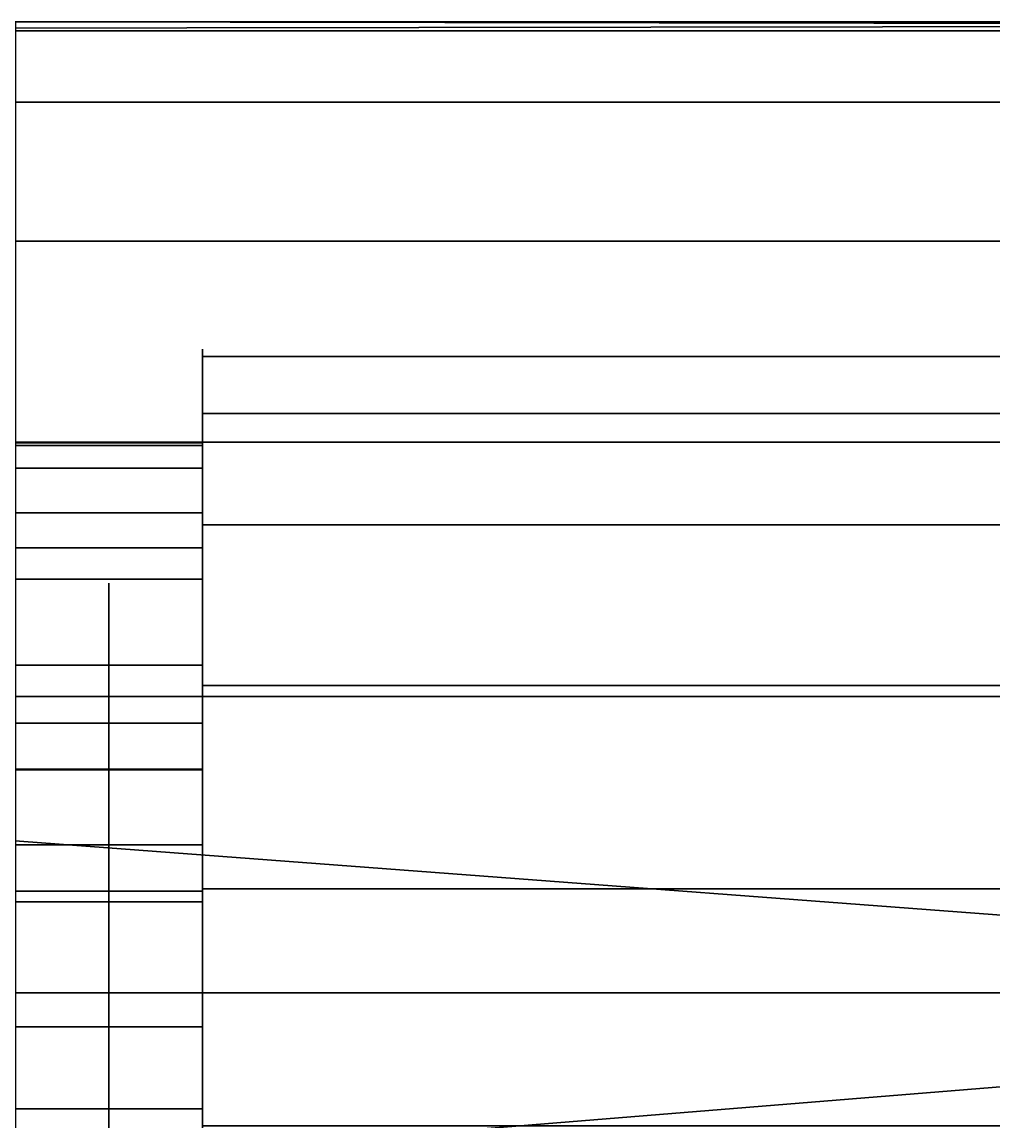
# Model space of a CAD drawing. Header units: millimetres. Extents: x -228 to 252, y -232 to 100.
# Drawn here: x 41.14 to 61.92, y 11.47 to 35 of the extents above; entities that cross this region are included whole.
import ezdxf

# ---------------------------------------------------------------- set-up
doc = ezdxf.new("R2010")
doc.units = ezdxf.units.MM
doc.layers.add('1', color=7, linetype='Continuous', true_color=0xffffff)

# ---------------------------------------------------------------- blocks, each defined once
blk = doc.blocks.new('UG_SURFACE_001')
at = {"layer": '1', "color": 7, "linetype": 'Continuous', "lineweight": 25}
for points in [[(165.000007, 34.808267, -73.658496), (0, 34.808267, -73.658496), (134.000003, 35, -70), (150.000006, 35, -70)], [(41.000001, 35, -70), (134.000003, 35, -70), (0, 34.808267, -73.658496)], [(0, 34.808267, 73.658496), (165.000007, 34.808267, 73.658496), (41.000001, 35, 70), (25, 35, 70)], [(41.000001, 35, -70), (41.000001, 33.286978, -59.184406), (134.000003, 33.286978, -59.184406), (134.000003, 35, -70)], [(134.000003, 35, 70), (41.000001, 35, 70), (165.000007, 34.808267, 73.658496)], [(134.000003, 35, 70), (134.000003, 33.286978, 59.184406), (41.000001, 33.286978, 59.184406), (41.000001, 35, 70)], [(0, 34.808267, -73.658496), (165.000007, 34.808267, -73.658496), (165.000007, 30.31089, -87.499999), (0, 30.31089, -87.499999)], [(0, 30.31089, 87.499999), (165.000007, 30.31089, 87.499999), (165.000007, 34.808267, 73.658496), (0, 34.808267, 73.658496)], [(134.000003, 33.286978, -59.184406), (41.000001, 33.286978, -59.184406), (41.000001, 26.010068, -46.58043), (134.000003, 26.010068, -46.58043)], [(41.000001, 33.286978, 59.184406), (134.000003, 33.286978, 59.184406), (134.000003, 26.010068, 46.58043), (41.000001, 26.010068, 46.58043)], [(0, 30.31089, -87.499999), (165.000007, 30.31089, -87.499999), (165.000007, 20.572484, -98.315597), (0, 20.572484, -98.315597)], [(0, 20.572484, 98.315597), (165.000007, 20.572484, 98.315597), (165.000007, 30.31089, 87.499999), (0, 30.31089, 87.499999)], [(45.000002, 27.846614, -72.926797), (119.999997, 27.846614, -72.926797), (119.999997, 26.629582, -61.347526), (45.000002, 26.629582, -61.347526)], [(45.000002, 24.248712, -83.999999), (119.999997, 24.248712, -83.999999), (119.999997, 27.846614, -72.926797), (45.000002, 27.846614, -72.926797)], [(45.000002, 24.248712, -83.999999), (45.000002, 27.846614, -72.926797), (45.000002, 26.000001, -70), (45.000002, 23.752183, -80.575153)], [(45.000002, 23.752183, -59.424847), (45.000002, 26.000001, -70), (45.000002, 27.846614, -72.926797), (45.000002, 26.629582, -61.347526)], [(45.000002, 27.846614, 72.926797), (119.999997, 27.846614, 72.926797), (119.999997, 24.248712, 83.999999), (45.000002, 24.248712, 83.999999)], [(45.000002, 26.629582, 61.347526), (119.999997, 26.629582, 61.347526), (119.999997, 27.846614, 72.926797), (45.000002, 27.846614, 72.926797)], [(45.000002, 26.629582, 61.347526), (45.000002, 27.846614, 72.926797), (45.000002, 26.000001, 70), (45.000002, 23.752183, 59.424847)], [(45.000002, 23.752183, 80.575153), (45.000002, 26.000001, 70), (45.000002, 27.846614, 72.926797), (45.000002, 24.248712, 83.999999)], [(45.000002, 26.629582, -61.347526), (119.999997, 26.629582, -61.347526), (119.999997, 20.808056, -51.264342), (45.000002, 20.808056, -51.264342)], [(45.000002, 26.629582, -61.347526), (45.000002, 20.808056, -51.264342), (45.000002, 17.397396, -50.678235), (45.000002, 23.752183, -59.424847)], [(45.000002, 20.808056, 51.264342), (119.999997, 20.808056, 51.264342), (119.999997, 26.629582, 61.347526), (45.000002, 26.629582, 61.347526)], [(45.000002, 23.752183, 59.424847), (45.000002, 17.397396, 50.678235), (45.000002, 20.808056, 51.264342), (45.000002, 26.629582, 61.347526)], [(45.000002, 23.752183, -59.424847), (0, 23.752183, -59.424847), (0, 26.000001, -70), (45.000002, 26.000001, -70)], [(45.000002, 26.000001, -70), (0, 26.000001, -70), (0, 23.752183, -80.575153), (45.000002, 23.752183, -80.575153)], [(45.000002, 23.752183, 80.575153), (0, 23.752183, 80.575153), (0, 26.000001, 70), (45.000002, 26.000001, 70)], [(45.000002, 26.000001, 70), (0, 26.000001, 70), (0, 23.752183, 59.424847), (45.000002, 23.752183, 59.424847)], [(134.000003, 26.010068, -46.58043), (41.000001, 26.010068, -46.58043), (41.000001, 14.235782, -38.025908), (134.000003, 14.235782, -38.025908)], [(41.000001, 26.010068, 46.58043), (134.000003, 26.010068, 46.58043), (134.000003, 14.235782, 38.025908), (41.000001, 14.235782, 38.025908)], [(45.000002, 16.457988, -92.652477), (119.999997, 16.457988, -92.652477), (119.999997, 24.248712, -83.999999), (45.000002, 24.248712, -83.999999)], [(45.000002, 23.752183, -80.575153), (45.000002, 17.397396, -89.321762), (45.000002, 16.457988, -92.652477), (45.000002, 24.248712, -83.999999)], [(45.000002, 24.248712, 83.999999), (119.999997, 24.248712, 83.999999), (119.999997, 16.457988, 92.652477), (45.000002, 16.457988, 92.652477)], [(45.000002, 24.248712, 83.999999), (45.000002, 16.457988, 92.652477), (45.000002, 17.397396, 89.321762), (45.000002, 23.752183, 80.575153)], [(45.000002, 17.397396, -50.678235), (0, 17.397396, -50.678235), (0, 23.752183, -59.424847), (45.000002, 23.752183, -59.424847)], [(45.000002, 23.752183, -80.575153), (0, 23.752183, -80.575153), (0, 17.397396, -89.321762), (45.000002, 17.397396, -89.321762)], [(45.000002, 17.397396, 89.321762), (0, 17.397396, 89.321762), (0, 23.752183, 80.575153), (45.000002, 23.752183, 80.575153)], [(45.000002, 23.752183, 59.424847), (0, 23.752183, 59.424847), (0, 17.397396, 50.678235), (45.000002, 17.397396, 50.678235)], [(45.000002, 20.808056, -51.264342), (119.999997, 20.808056, -51.264342), (119.999997, 11.388626, -44.420727), (45.000002, 11.388626, -44.420727)], [(45.000002, 8.034442, -45.272529), (45.000002, 17.397396, -50.678235), (45.000002, 20.808056, -51.264342), (45.000002, 11.388626, -44.420727)], [(45.000002, 11.388626, 44.420727), (119.999997, 11.388626, 44.420727), (119.999997, 20.808056, 51.264342), (45.000002, 20.808056, 51.264342)], [(45.000002, 11.388626, 44.420727), (45.000002, 20.808056, 51.264342), (45.000002, 17.397396, 50.678235), (45.000002, 8.034442, 45.272529)], [(0, 20.572484, -98.315597), (165.000007, 20.572484, -98.315597), (35, 10.026604, -103.533074), (25, 10.026604, -103.533074)], [(165.000007, 20.572484, 98.315597), (0, 20.572484, 98.315597), (140.000001, 10.026604, 103.533074), (150.000006, 10.026604, 103.533074)], [(35, 10.026604, 103.533074), (140.000001, 10.026604, 103.533074), (0, 20.572484, 98.315597)], [(140.000001, 10.026604, -103.533074), (35, 10.026604, -103.533074), (165.000007, 20.572484, -98.315597)], [(45.000002, 8.034442, -45.272529), (0, 8.034442, -45.272529), (0, 17.397396, -50.678235), (45.000002, 17.397396, -50.678235)], [(45.000002, 17.397396, -89.321762), (0, 17.397396, -89.321762), (0, 8.034442, -94.727471), (45.000002, 8.034442, -94.727471)], [(45.000002, 8.034442, 94.727471), (0, 8.034442, 94.727471), (0, 17.397396, 89.321762), (45.000002, 17.397396, 89.321762)], [(45.000002, 17.397396, 50.678235), (0, 17.397396, 50.678235), (0, 8.034442, 45.272529), (45.000002, 8.034442, 45.272529)], [(45.000002, 5.821527, -97.388133), (45.000002, 16.457988, -92.652477), (45.000002, 17.397396, -89.321762), (45.000002, 8.034442, -94.727471)], [(45.000002, 8.034442, 94.727471), (45.000002, 17.397396, 89.321762), (45.000002, 16.457988, 92.652477), (45.000002, 5.821527, 97.388133)], [(45.000002, 5.821527, -97.388133), (119.999997, 5.821527, -97.388133), (119.999997, 16.457988, -92.652477), (45.000002, 16.457988, -92.652477)], [(45.000002, 16.457988, 92.652477), (119.999997, 16.457988, 92.652477), (119.999997, 5.821527, 97.388133), (45.000002, 5.821527, 97.388133)], [(134.000003, 14.235782, -38.025908), (41.000001, 14.235782, -38.025908), (41.000001, 0, -35), (134.000003, 0, -35)], [(41.000001, 14.235782, 38.025908), (134.000003, 14.235782, 38.025908), (134.000003, 0, 35), (41.000001, 0, 35)]]:
    blk.add_3dface(points, dxfattribs=at)
blk = doc.blocks.new('3148_BODY')
at = {"layer": '1', "color": 7, "linetype": 'Continuous', "lineweight": 25, "extrusion": (1, -6.12303e-17, 0)}
blk.add_circle((0, 70, 45), 28, dxfattribs=at)
at = {"layer": '1', "color": 7, "linetype": 'Continuous', "lineweight": 25, "extrusion": (-1, 0, 0)}
for centre, radius in [((0, -70, -45), 28), ((0, 70, -45), 26)]:
    blk.add_circle(centre, radius, dxfattribs=at)
at = {"layer": '1', "color": 7, "linetype": 'Continuous', "lineweight": 25, "extrusion": (1, 0, 0)}
blk.add_circle((0, -70, 45), 26, dxfattribs=at)
at = {"layer": '1', "color": 7, "linetype": 'Continuous', "lineweight": 25}
blk.add_blockref('UG_SURFACE_001', (0, 0), dxfattribs=at)
blk = doc.blocks.new('UG_SURFACE_002')
at = {"layer": '1', "color": 71, "linetype": 'Continuous', "lineweight": 25}
for points in [[(-1.774303, 25.939388, 45.000002), (-1.774303, 25.939388), (-8.70687, 24.498783), (-8.70687, 24.498783, 45.000002)], [(0, 20), (-6.18034, 19.021131), (-8.70687, 24.498783), (-1.774303, 25.939388)], [(5.289856, 25.456186, 45.000002), (5.289856, 25.456186), (-1.774303, 25.939388), (-1.774303, 25.939388, 45.000002)], [(-1.774303, 25.939388), (5.289856, 25.456186), (6.18034, 19.021131), (0, 20)], [(11.961691, 23.085015, 45.000002), (11.961691, 23.085015), (5.289856, 25.456186), (5.289856, 25.456186, 45.000002)], [(11.755705, 16.18034), (6.18034, 19.021131), (5.289856, 25.456186), (11.961691, 23.085015)], [(-8.70687, 24.498783, 45.000002), (-8.70687, 24.498783), (-14.993688, 21.241218), (-14.993688, 21.241218, 45.000002)], [(-14.993688, 21.241218), (-8.70687, 24.498783), (-6.18034, 19.021131), (-11.755705, 16.18034)], [(11.961691, 23.085015), (17.746381, 19.001735), (11.755705, 16.18034)], [(17.746381, 19.001735, 45.000002), (17.746381, 19.001735), (11.961691, 23.085015), (11.961691, 23.085015, 45.000002)], [(-14.993688, 21.241218, 45.000002), (-14.993688, 21.241218), (-20.168494, 16.408287), (-20.168494, 16.408287, 45.000002)], [(-20.168494, 16.408287), (-14.993688, 21.241218), (-11.755705, 16.18034), (-16.18034, 11.755705)], [(0, 20), (0, 20, 45.000002), (-6.18034, 19.021131, 45.000002), (-6.18034, 19.021131)], [(6.18034, 19.021131), (6.18034, 19.021131, 45.000002), (0, 20, 45.000002), (0, 20)], [(-6.18034, 19.021131), (-6.18034, 19.021131, 45.000002), (-11.755705, 16.18034, 45.000002), (-11.755705, 16.18034)], [(11.755705, 16.18034), (11.755705, 16.18034, 45.000002), (6.18034, 19.021131, 45.000002), (6.18034, 19.021131)], [(17.746381, 19.001735), (22.214904, 13.509182), (16.18034, 11.755705), (11.755705, 16.18034)], [(22.214904, 13.509182, 45.000002), (22.214904, 13.509182), (17.746381, 19.001735), (17.746381, 19.001735, 45.000002)], [(-20.168494, 16.408287, 45.000002), (-20.168494, 16.408287), (-23.847494, 10.358429), (-23.847494, 10.358429, 45.000002)], [(-16.18034, 11.755705), (-19.021131, 6.18034), (-23.847494, 10.358429), (-20.168494, 16.408287)], [(-11.755705, 16.18034), (-11.755705, 16.18034, 45.000002), (-16.18034, 11.755705, 45.000002), (-16.18034, 11.755705)], [(16.18034, 11.755705), (16.18034, 11.755705, 45.000002), (11.755705, 16.18034, 45.000002), (11.755705, 16.18034)], [(19.021131, 6.18034), (16.18034, 11.755705), (22.214904, 13.509182), (25.035849, 7.014716)], [(25.035849, 7.014716, 45.000002), (25.035849, 7.014716), (22.214904, 13.509182), (22.214904, 13.509182, 45.000002)], [(-16.18034, 11.755705), (-16.18034, 11.755705, 45.000002), (-19.021131, 6.18034, 45.000002), (-19.021131, 6.18034)], [(19.021131, 6.18034), (19.021131, 6.18034, 45.000002), (16.18034, 11.755705, 45.000002), (16.18034, 11.755705)]]:
    blk.add_3dface(points, dxfattribs=at)
blk = doc.blocks.new('3012_333-40H9-45_BODY')
at = {"layer": '1', "color": 71, "linetype": 'Continuous', "lineweight": 25}
blk.add_circle((0, 0), 26, dxfattribs=at)
at = {"layer": '1', "color": 71, "linetype": 'Continuous', "lineweight": 25, "extrusion": (0, 0, -1)}
blk.add_circle((0, 0), 20, dxfattribs=at)
at = {"layer": '1', "color": 71, "linetype": 'Continuous', "lineweight": 25}
blk.add_blockref('UG_SURFACE_002', (0, 0), dxfattribs=at)
blk = doc.blocks.new('3152_BODY')
at = {"layer": '1', "color": 71, "linetype": 'Continuous', "lineweight": 25, "extrusion": (1, 0, 0)}
for radius in [23, 17]:
    blk.add_circle((0, 0, -24), radius, dxfattribs=at)

msp = doc.modelspace()

# ---------------------------------------------------------------- block references
at = {"layer": '1', "color": 172, "linetype": 'Continuous', "lineweight": 18}
msp.add_blockref('3148_BODY', (0, 0), dxfattribs=at)
at = {"layer": '1', "color": 172, "linetype": 'Continuous', "lineweight": 18, "extrusion": (0, -1, 0), "rotation": 180}
msp.add_blockref('3152_BODY', (19, 0), dxfattribs=at)
at = {"layer": '1', "color": 172, "linetype": 'Continuous', "lineweight": 18, "extrusion": (-1, 0, 0), "rotation": 90}
for p in [(0, -70, -45), (0, 70, -45)]:
    msp.add_blockref('3012_333-40H9-45_BODY', p, dxfattribs=at)

doc.saveas('drawing.dxf')
